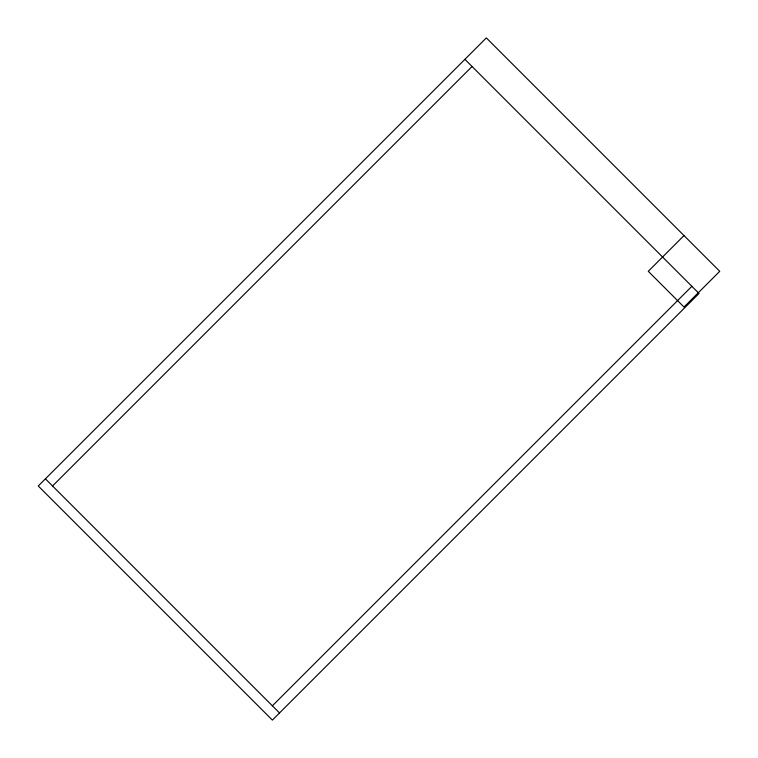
<?xml version="1.0" encoding="UTF-8"?>
<svg xmlns="http://www.w3.org/2000/svg" width="758" height="758" viewBox="0 0 758 758"><rect width="100%" height="100%" fill="white"/><g stroke="black" fill="none" stroke-linecap="round" stroke-linejoin="round"><path stroke-width="1.14" d="M52.548 485.982L472.044 66.486M684.01 235.567L648.28 271.307L684.01 307.037L719.74 271.307L486.342 37.9L38.26 485.982L272.378 720.1L699.018 293.46L464.9 59.342M272.378 705.812L691.874 286.306M45.404 478.838L279.522 712.956"/></g></svg>
